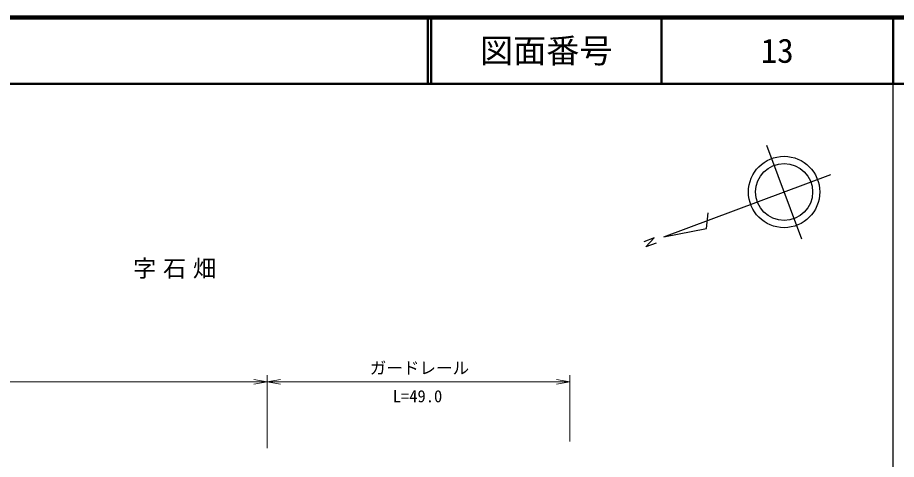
# Model space of a CAD drawing. Units: millimetres, scale not verified. Extents: x 40000 to 680000, y 20000 to 380000.
# Drawn here: x 446774 to 579500, y 313286 to 380000 of the extents above; entities that cross this region are included whole.
import ezdxf
from ezdxf.enums import TextEntityAlignment as Align

# ---------------------------------------------------------------- set-up
doc = ezdxf.new("R2010")
doc.units = ezdxf.units.MM
doc.header["$LTSCALE"] = 1000
doc.layers.add('M-BMK-HTXT', color=7, linetype='Continuous')
doc.layers.add('M-TTL-TXT', color=7, linetype='Continuous')
for name, color, linetype, lineweight in [('M-BMK-SRVR', 3, 'Continuous', 25), ('M-STR-HTXT', 7, 'Continuous', 13), ('M-TTL', 2, 'Continuous', 140), ('M-TTL-BAND', 7, 'Continuous', 25), ('M-TTL-LINE', 7, 'Continuous', 50)]:
    doc.layers.add(name, color=color, linetype=linetype, lineweight=lineweight)
doc.styles.add('ＭＳ ゴシック', font='')
doc.styles.get('ＭＳ ゴシック').set_extended_font_data('MS Gothic')

# ---------------------------------------------------------------- blocks, each defined once
blk = doc.blocks.new('open_arrow')
at = {"color": 0, "linetype": 'Continuous', "lineweight": -2}
blk.add_lwpolyline([(7.5, 1.25), (0, 0), (7.5, -1.25)], dxfattribs=at)

msp = doc.modelspace()

# ---------------------------------------------------------------- linework, layer by layer
at = {"layer": 'M-BMK-SRVR'}
for p, q in [((559895, 360728), (565174, 346599)), ((544369, 346876), (569599, 356303)), ((550801, 348129), (551056, 350525)), ((544369, 346876), (550801, 348129)), ((542923, 346755), (541362, 346163)), ((541663, 345363), (542923, 346755)), ((543220, 345945), (541663, 345363))]:
    msp.add_line(p, q, dxfattribs=at)
for radius in [5387, 4309]:
    msp.add_circle((562535, 353664), radius, dxfattribs=at)
at = {"layer": 'M-STR-HTXT'}
for p, q in [((484461, 315000), (484461, 326000)), ((484461, 316000), (484461, 326000)), ((530179, 316000), (530179, 326000)), ((384317, 325000), (484461, 325000)), ((484461, 325000), (530179, 325000))]:
    msp.add_line(p, q, dxfattribs=at)
at = {"layer": 'M-TTL'}
msp.add_line((680000, 380000), (40000, 380000), dxfattribs=at)
at = {"layer": 'M-TTL-BAND'}
msp.add_line((579000, 20000), (579000, 370000), dxfattribs=at)
at = {"layer": 'M-TTL-LINE'}
for p, q in [((508747, 380000), (508747, 370000)), ((509247, 380000), (509247, 370000)), ((543997, 380000), (543997, 370000)), ((579000, 380000), (579000, 370000)), ((40000, 370000), (680000, 370000))]:
    msp.add_line(p, q, dxfattribs=at)

# ---------------------------------------------------------------- block references
at = {"layer": 'M-STR-HTXT', "xscale": 267, "yscale": 267, "rotation": 180}
for p in [(484461, 325000), (530179, 325000)]:
    msp.add_blockref('open_arrow', p, dxfattribs=at)
at = {"layer": 'M-STR-HTXT', "xscale": 267, "yscale": 267}
msp.add_blockref('open_arrow', (484461, 325000), dxfattribs=at)

# ---------------------------------------------------------------- texts
at = {"layer": 'M-BMK-HTXT', "insert": (470994, 341988), "char_height": 2566, "attachment_point": 5, "style": 'ＭＳ ゴシック'}
msp.add_mtext('\\T1.29;字石畑', dxfattribs=at)
at = {"layer": 'M-STR-HTXT', "style": 'ＭＳ ゴシック'}
msp.add_text('ガードレール', height=1833, dxfattribs=at).set_placement((507464, 327090), align=Align.MIDDLE_CENTER)
msp.add_text('L=49.0', height=1833, dxfattribs=at).set_placement((507170, 321364), align=Align.BOTTOM_CENTER)
at = {"layer": 'M-TTL-TXT', "style": 'ＭＳ ゴシック'}
for s, p in [('図面番号', (526622, 375000)), ('13', (561497, 375000))]:
    msp.add_text(s, height=3666, dxfattribs=at).set_placement(p, align=Align.MIDDLE_CENTER)

doc.saveas('drawing.dxf')
